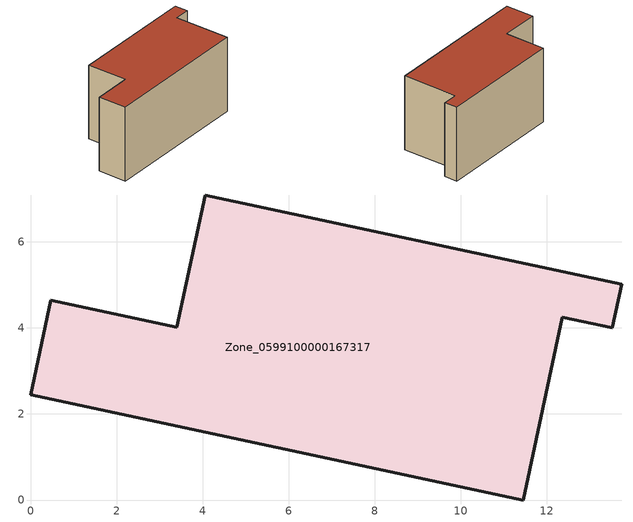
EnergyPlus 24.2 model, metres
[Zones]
Zone_0599100000167317
 floor ground (C_G): 11.45,0 0,2.45 0.47,4.64 3.4,4.01 4.06,7.09 13.75,5.02 13.53,4 12.36,4.25 z0
 wall outside (C_F): 3.4,4.01 0.47,4.64 0,2.45 11.45,0 12.36,4.25 13.53,4 13.75,5.02 4.06,7.09 3.4,4.01 z0:5.93
 roof outside (C_R): 13.75,5.02 4.06,7.09 3.4,4.01 0.47,4.64 0,2.45 11.45,0 12.36,4.25 13.53,4 z5.93
[BUILDING]
Pand.0599100000167317: North Axis=0; Terrain=City; Loads Convergence Tolerance Value=0.04; Temperature Convergence Tolerance Value=0.4; Solar Distribution=FullExterior; Maximum Number of Warmup Days=25; Minimum Number of Warmup Days=1
[Site:Location]
Rotterdam.The.Hague.AP_ZH_NLD Design_Conditions: Latitude=51.96; Longitude=4.45; Time Zone=1; Elevation=-4.5
[SITE:GROUNDTEMPERATURE:BUILDINGSURFACE]
18, 18, 18, 18, 18, 18, 18, 18, 18, 18, 18, 18
[MATERIAL] Thermal Absorptance=0.9; Solar Absorptance=0.7; Visible Absorptance=0.7
Name | Roughness | Thickness | Conductivity | Density | Specific Heat
G.TI.1975-1991 | MediumSmooth | 0.15 | 0.288461 | 540 | 1210
F.TI.1975-1991 | Rough | 0.3 | 0.230769 | 1920 | 840
R.TI.1975-1991 | MediumRough | 0.2 | 0.153846 | 1500 | 1000
[CONSTRUCTION]
C_G: G.TI.1975-1991
C_F: F.TI.1975-1991
C_R: R.TI.1975-1991
[ZONE]
Zone_0599100000167317: Type=1; Multiplier=1; Ceiling Height=Autocalculate; Volume=Autocalculate; Floor Area=autocalculate; Part of Total Floor Area=Yes
[ZONEINFILTRATION:DESIGNFLOWRATE]
Infil_Zone_0599100000167317: Zone or ZoneList or Space or SpaceList=Zone_0599100000167317; Schedule=AlwaysOn; Design Flow Rate Calculation Method=Flow/Area; Flow Rate per Floor Area=0.003; Constant Term Coefficient=1; Temperature Term Coefficient=0; Velocity Term Coefficient=0; Velocity Squared Term Coefficient=0
[HVACTEMPLATE:ZONE:IDEALLOADSAIRSYSTEM]
Zone_0599100000167317: Maximum Heating Supply Air Temperature=50; Minimum Cooling Supply Air Temperature=13; Maximum Heating Supply Air Humidity Ratio=0.0156; Minimum Cooling Supply Air Humidity Ratio=0.0077; Heating Limit=NoLimit; Cooling Limit=NoLimit; Dehumidification Control Type=ConstantSensibleHeatRatio; Cooling Sensible Heat Ratio=0.7; Dehumidification Setpoint=60; Humidification Control Type=None; Humidification Setpoint=30; Outdoor Air Method=None; Outdoor Air Flow Rate per Person=0.00944; Outdoor Air Flow Rate per Zone Floor Area=0; Outdoor Air Flow Rate per Zone=0; Demand Controlled Ventilation Type=None; Outdoor Air Economizer Type=NoEconomizer; Heat Recovery Type=None; Sensible Heat Recovery Effectiveness=0.7; Latent Heat Recovery Effectiveness=0.65
[ZONECONTROL:THERMOSTAT]
ThermostatControl_Zone_0599100000167317: Zone or ZoneList=Zone_0599100000167317; Control Type Schedule=DualSetpointControlType; Control 1=Thermostat_Zone_0599100000167317; Temperature Difference Between Cutout And Setpoint=0
[THERMOSTATSETPOINT:DUALSETPOINT]
Thermostat_Zone_0599100000167317: Heating Setpoint Temperature Schedule=HeatingSetpoint_Zone_0599100000167317; Cooling Setpoint Temperature Schedule=CoolingSetpoint_Zone_0599100000167317
[SCHEDULE:COMPACT]
HeatingSetpoint_Zone_0599100000167317: Through: 12/31, For: AllDays, Until: 24:00, 21
CoolingSetpoint_Zone_0599100000167317: Through: 12/31, For: AllDays, Until: 24:00, 24
DualSetpointControlType: Through: 12/31, For: AllDays, Until: 24:00, 4
AlwaysOn: Through: 12/31, For: AllDays, Until: 24:00, 1
